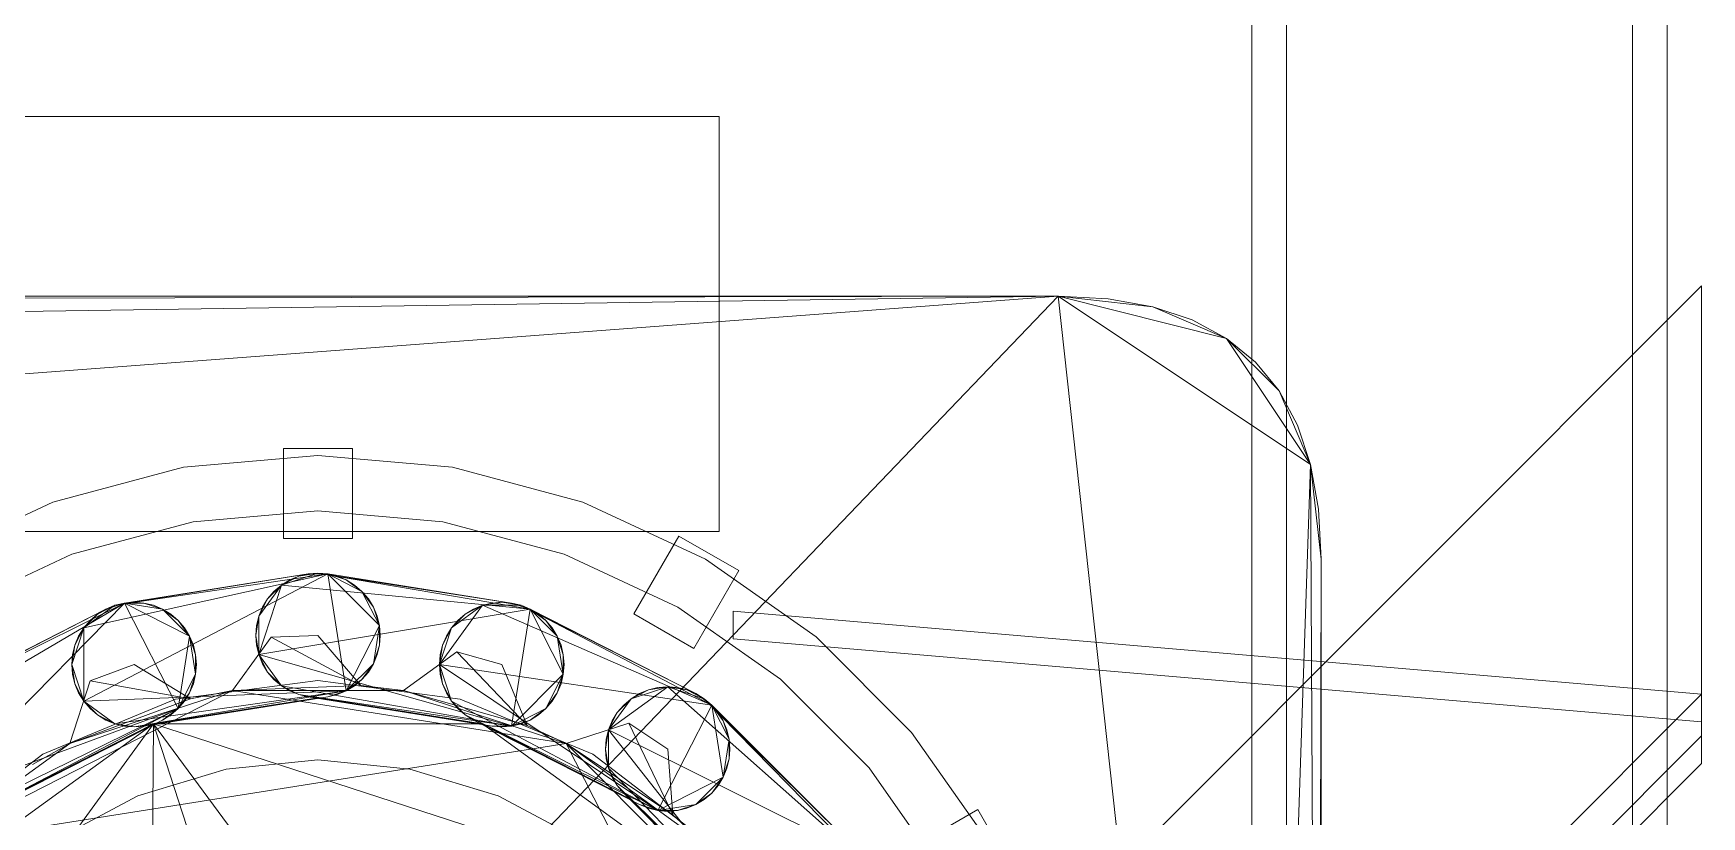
# Model space of a CAD drawing. Header units: millimetres. Extents: x -1970 to 59977, y -50268 to 6837.
# Drawn here: x 58348.1 to 58589.3, y 1706.3 to 1819.5 of the extents above; entities that cross this region are included whole.
import ezdxf

# ---------------------------------------------------------------- set-up
doc = ezdxf.new("R2010")
doc.units = ezdxf.units.MM
doc.layers.add('lateral_secador', color=7, linetype='Continuous', lineweight=0)

msp = doc.modelspace()

# ---------------------------------------------------------------- linework, layer by layer
at = {"layer": 'lateral_secador'}
for p, q in [((58524.253, 2556.5), (58524.253, 20)), ((58529.253, 20), (58529.253, 2556.5)), ((58579.253, 2556.5), (58579.253, 20)), ((58584.253, 20), (58584.253, 2556.5)), ((58331.253, 1807.5), (58447.253, 1807.5)), ((58447.253, 1747.5), (58447.253, 1807.5)), ((58349.253, 1543), (58589.253, 1783)), ((58589.253, 1783), (58589.253, 1714)), ((58247.673, 1762.88), (58496.253, 1781.5)), ((58250.333, 1525.18), (58496.253, 1781.5)), ((58262.872, 1778.08), (58496.253, 1781.5)), ((58275.032, 1781.12), (58496.253, 1781.5)), ((58496.253, 1781.5), (58282.253, 1781.5)), ((58496.253, 1781.5), (58509.933, 1779.98)), ((58503.474, 1781.12), (58496.253, 1781.5)), ((58496.253, 1781.5), (58520.573, 1775.42)), ((58496.253, 1781.5), (58532.733, 1757.18)), ((58496.253, 1781.5), (58524.753, 1521)), ((58509.933, 1779.98), (58503.474, 1781.12)), ((58509.933, 1779.98), (58520.573, 1775.42)), ((58515.634, 1778.08), (58509.933, 1779.98)), ((58520.573, 1775.42), (58515.634, 1778.08)), ((58520.573, 1775.42), (58528.173, 1767.82)), ((58524.753, 1772), (58520.573, 1775.42)), ((58520.573, 1775.42), (58532.733, 1757.18)), ((58528.173, 1767.82), (58524.753, 1772)), ((58528.173, 1767.82), (58532.733, 1757.18)), ((58530.833, 1762.88), (58528.173, 1767.82)), ((58532.733, 1757.18), (58530.833, 1762.88)), ((58389.253, 1758.5), (58369.804, 1756.798)), ((58384.253, 1746.5), (58384.253, 1759.5)), ((58394.253, 1759.5), (58384.253, 1759.5)), ((58408.702, 1756.798), (58389.253, 1758.5)), ((58394.253, 1746.5), (58394.253, 1759.5)), ((58369.804, 1756.798), (58350.947, 1751.746)), ((58427.559, 1751.746), (58408.702, 1756.798)), ((58532.733, 1757.18), (58524.753, 1521)), ((58532.733, 1757.18), (58534.253, 1743.5)), ((58533.872, 1750.72), (58532.733, 1757.18)), ((58532.733, 1757.18), (58533.872, 1542.28)), ((58350.947, 1751.746), (58333.253, 1743.495)), ((58445.253, 1743.495), (58427.559, 1751.746)), ((58534.253, 1743.5), (58533.872, 1750.72)), ((58371.194, 1748.92), (58353.683, 1744.228)), ((58389.253, 1750.5), (58371.194, 1748.92)), ((58407.312, 1748.92), (58389.253, 1750.5)), ((58424.823, 1744.228), (58407.312, 1748.92)), ((58331.253, 1747.5), (58447.253, 1747.5)), ((58384.253, 1746.5), (58394.253, 1746.5)), ((58434.923, 1735.603), (58441.423, 1746.861)), ((58450.083, 1741.861), (58441.423, 1746.861)), ((58353.683, 1744.228), (58337.253, 1736.567)), ((58441.253, 1736.567), (58424.823, 1744.228)), ((58461.245, 1732.297), (58445.253, 1743.495)), ((58534.253, 1743.5), (58533.872, 1542.28)), ((58534.253, 1549.5), (58534.253, 1743.5)), ((58355.396, 1733.581), (58390.661, 1741.389)), ((58355.396, 1723.001), (58390.661, 1741.389)), ((58359.896, 1736.85), (58387.845, 1741.389)), ((58359.896, 1736.85), (58390.661, 1741.389)), ((58387.845, 1741.389), (58361.271, 1737.18)), ((58383.962, 1739.781), (58389.253, 1741.5)), ((58383.962, 1739.781), (58386.472, 1741.059)), ((58386.472, 1741.059), (58385.167, 1740.519)), ((58386.472, 1741.059), (58389.253, 1741.5)), ((58387.845, 1741.389), (58386.472, 1741.059)), ((58389.253, 1741.5), (58387.845, 1741.389)), ((58387.845, 1741.389), (58390.661, 1741.389)), ((58389.253, 1741.5), (58417.235, 1737.18)), ((58390.661, 1741.389), (58389.253, 1741.5)), ((58389.253, 1741.5), (58419.915, 1736.31)), ((58417.235, 1737.18), (58390.661, 1741.389)), ((58390.661, 1741.389), (58393.339, 1740.519)), ((58392.034, 1741.059), (58390.661, 1741.389)), ((58390.661, 1741.389), (58395.616, 1738.864)), ((58390.661, 1741.389), (58398.142, 1733.908)), ((58390.661, 1741.389), (58393.339, 1724.481)), ((58393.339, 1740.519), (58392.034, 1741.059)), ((58443.583, 1730.603), (58450.083, 1741.861)), ((58380.694, 1735.281), (58383.962, 1739.781)), ((58380.694, 1729.719), (58383.962, 1739.781)), ((58381.972, 1737.79), (58383.962, 1739.781)), ((58382.89, 1738.864), (58381.972, 1737.79)), ((58383.962, 1739.781), (58382.89, 1738.864)), ((58385.167, 1740.519), (58383.962, 1739.781)), ((58383.962, 1739.781), (58419.915, 1736.31)), ((58393.339, 1740.519), (58395.616, 1738.864)), ((58394.544, 1739.781), (58393.339, 1740.519)), ((58395.616, 1738.864), (58394.544, 1739.781)), ((58395.616, 1738.864), (58397.272, 1736.586)), ((58396.534, 1737.79), (58395.616, 1738.864)), ((58395.616, 1738.864), (58398.142, 1733.908)), ((58330.144, 1718.857), (58361.271, 1737.18)), ((58333.413, 1723.357), (58361.271, 1737.18)), ((58333.413, 1708.794), (58361.271, 1737.18)), ((58333.413, 1723.357), (58358.591, 1736.31)), ((58358.591, 1736.31), (58334.618, 1724.094)), ((58355.396, 1733.581), (58359.896, 1736.85)), ((58357.388, 1735.572), (58359.896, 1736.85)), ((58358.591, 1736.31), (58357.388, 1735.572)), ((58358.591, 1736.31), (58361.271, 1737.18)), ((58359.896, 1736.85), (58358.591, 1736.31)), ((58361.271, 1737.18), (58359.896, 1736.85)), ((58362.677, 1737.291), (58361.271, 1737.18)), ((58361.271, 1737.18), (58364.085, 1737.18)), ((58361.271, 1737.18), (58366.763, 1736.31)), ((58361.271, 1737.18), (58370.696, 1732.377)), ((58361.271, 1737.18), (58369.042, 1721.927)), ((58364.085, 1737.18), (58362.677, 1737.291)), ((58364.085, 1737.18), (58366.763, 1736.31)), ((58365.458, 1736.85), (58364.085, 1737.18)), ((58366.763, 1736.31), (58365.458, 1736.85)), ((58366.763, 1736.31), (58369.042, 1734.655)), ((58367.968, 1735.572), (58366.763, 1736.31)), ((58366.763, 1736.31), (58370.696, 1732.377)), ((58380.694, 1735.281), (58381.972, 1737.79)), ((58381.233, 1736.586), (58380.694, 1735.281)), ((58380.694, 1729.719), (58419.915, 1736.31)), ((58381.972, 1737.79), (58381.233, 1736.586)), ((58397.272, 1736.586), (58396.534, 1737.79)), ((58397.272, 1736.586), (58398.142, 1733.908)), ((58397.812, 1735.281), (58397.272, 1736.586)), ((58406.829, 1728.291), (58413.048, 1736.85)), ((58408.548, 1733.581), (58413.048, 1736.85)), ((58410.538, 1735.572), (58413.048, 1736.85)), ((58411.743, 1736.31), (58410.538, 1735.572)), ((58413.048, 1736.85), (58411.743, 1736.31)), ((58413.048, 1736.85), (58415.829, 1737.291)), ((58414.421, 1737.18), (58413.048, 1736.85)), ((58413.048, 1736.85), (58418.61, 1736.85)), ((58413.048, 1736.85), (58446.167, 1722.439)), ((58415.829, 1737.291), (58414.421, 1737.18)), ((58415.829, 1737.291), (58418.61, 1736.85)), ((58417.235, 1737.18), (58415.829, 1737.291)), ((58418.61, 1736.85), (58417.235, 1737.18)), ((58417.235, 1737.18), (58419.915, 1736.31)), ((58419.915, 1736.31), (58417.235, 1719.402)), ((58418.61, 1736.85), (58443.888, 1724.094)), ((58419.915, 1736.31), (58418.61, 1736.85)), ((58418.61, 1736.85), (58446.167, 1722.439)), ((58443.888, 1724.094), (58419.915, 1736.31)), ((58419.915, 1736.31), (58422.192, 1734.655)), ((58421.118, 1735.572), (58419.915, 1736.31)), ((58419.915, 1736.31), (58423.847, 1732.377)), ((58419.915, 1736.31), (58424.718, 1726.883)), ((58456.103, 1726.169), (58441.253, 1736.567)), ((58355.396, 1733.581), (58357.388, 1735.572)), ((58356.314, 1734.655), (58355.396, 1733.581)), ((58357.388, 1735.572), (58356.314, 1734.655)), ((58369.042, 1734.655), (58367.968, 1735.572)), ((58369.042, 1734.655), (58370.696, 1732.377)), ((58369.958, 1733.581), (58369.042, 1734.655)), ((58380.253, 1732.5), (58380.694, 1735.281)), ((58380.364, 1733.908), (58380.253, 1732.5)), ((58380.694, 1735.281), (58380.364, 1733.908)), ((58380.694, 1729.719), (58380.694, 1735.281)), ((58398.142, 1733.908), (58393.339, 1724.481)), ((58398.142, 1733.908), (58397.272, 1728.414)), ((58398.142, 1733.908), (58397.812, 1735.281)), ((58398.142, 1733.908), (58398.142, 1731.092)), ((58398.253, 1732.5), (58398.142, 1733.908)), ((58408.548, 1733.581), (58410.538, 1735.572)), ((58409.464, 1734.655), (58408.548, 1733.581)), ((58410.538, 1735.572), (58409.464, 1734.655)), ((58422.192, 1734.655), (58421.118, 1735.572)), ((58422.192, 1734.655), (58423.847, 1732.377)), ((58423.11, 1733.581), (58422.192, 1734.655)), ((58434.923, 1735.603), (58443.583, 1730.603)), ((58449.253, 1736), (58589.253, 1724)), ((58449.253, 1732), (58449.253, 1736)), ((58353.677, 1728.291), (58355.396, 1733.581)), ((58354.118, 1731.072), (58355.396, 1733.581)), ((58354.659, 1732.377), (58354.118, 1731.072)), ((58355.396, 1733.581), (58354.659, 1732.377)), ((58355.396, 1723.001), (58355.396, 1733.581)), ((58370.696, 1732.377), (58369.042, 1721.927)), ((58370.696, 1732.377), (58369.958, 1733.581)), ((58370.696, 1732.377), (58371.567, 1729.699)), ((58371.237, 1731.072), (58370.696, 1732.377)), ((58370.696, 1732.377), (58371.567, 1726.883)), ((58382.505, 1732.235), (58376.896, 1724.527)), ((58380.694, 1729.719), (58380.253, 1732.5)), ((58380.253, 1732.5), (58380.364, 1731.092)), ((58389.253, 1732.5), (58382.505, 1732.235)), ((58382.505, 1732.235), (58395.452, 1725.256)), ((58395.452, 1725.256), (58389.253, 1732.5)), ((58398.142, 1731.092), (58398.253, 1732.5)), ((58406.829, 1728.291), (58408.548, 1733.581)), ((58407.269, 1731.072), (58408.548, 1733.581)), ((58407.81, 1732.377), (58407.269, 1731.072)), ((58408.548, 1733.581), (58407.81, 1732.377)), ((58423.847, 1732.377), (58423.11, 1733.581)), ((58423.847, 1732.377), (58424.718, 1729.699)), ((58424.388, 1731.072), (58423.847, 1732.377)), ((58423.847, 1732.377), (58424.718, 1726.883)), ((58449.253, 1732), (58589.253, 1720)), ((58475.05, 1718.492), (58461.245, 1732.297)), ((58353.677, 1728.291), (58354.118, 1731.072)), ((58353.788, 1729.699), (58353.677, 1728.291)), ((58354.118, 1731.072), (58353.788, 1729.699)), ((58371.567, 1729.699), (58371.237, 1731.072)), ((58371.567, 1729.699), (58371.567, 1726.883)), ((58371.677, 1728.291), (58371.567, 1729.699)), ((58380.364, 1731.092), (58380.694, 1729.719)), ((58381.972, 1727.21), (58380.694, 1729.719)), ((58380.694, 1729.719), (58381.233, 1728.414)), ((58383.962, 1725.219), (58380.694, 1729.719)), ((58417.235, 1719.402), (58380.694, 1729.719)), ((58398.142, 1731.092), (58397.272, 1728.414)), ((58397.272, 1728.414), (58397.812, 1729.719)), ((58397.812, 1729.719), (58398.142, 1731.092)), ((58409.329, 1730.124), (58401.61, 1724.527)), ((58406.829, 1728.291), (58407.269, 1731.072)), ((58406.939, 1729.699), (58406.829, 1728.291)), ((58407.269, 1731.072), (58406.939, 1729.699)), ((58409.329, 1730.124), (58419.485, 1719.486)), ((58415.829, 1728.291), (58409.329, 1730.124)), ((58424.718, 1729.699), (58424.388, 1731.072)), ((58424.718, 1729.699), (58424.718, 1726.883)), ((58424.829, 1728.291), (58424.718, 1729.699)), ((58354.118, 1725.51), (58353.677, 1728.291)), ((58353.677, 1728.291), (58353.788, 1726.883)), ((58355.396, 1723.001), (58353.677, 1728.291)), ((58353.788, 1726.883), (58354.118, 1725.51)), ((58362.677, 1728.291), (58356.343, 1725.954)), ((58370.812, 1723.317), (58362.677, 1728.291)), ((58371.567, 1726.883), (58369.042, 1721.927)), ((58371.567, 1726.883), (58370.696, 1724.205)), ((58371.237, 1725.51), (58371.567, 1726.883)), ((58371.567, 1726.883), (58371.677, 1728.291)), ((58381.233, 1728.414), (58381.972, 1727.21)), ((58383.962, 1725.219), (58381.972, 1727.21)), ((58381.972, 1727.21), (58382.89, 1726.136)), ((58397.272, 1728.414), (58393.339, 1724.481)), ((58397.272, 1728.414), (58395.616, 1726.136)), ((58395.616, 1726.136), (58396.534, 1727.21)), ((58396.534, 1727.21), (58397.272, 1728.414)), ((58407.269, 1725.51), (58406.829, 1728.291)), ((58406.829, 1728.291), (58406.939, 1726.883)), ((58408.548, 1723.001), (58406.829, 1728.291)), ((58438.396, 1707.186), (58406.829, 1728.291)), ((58406.829, 1728.291), (58446.167, 1722.439)), ((58406.939, 1726.883), (58407.269, 1725.51)), ((58419.485, 1719.486), (58415.829, 1728.291)), ((58424.718, 1726.883), (58417.235, 1719.402)), ((58424.718, 1726.883), (58422.192, 1721.927)), ((58424.718, 1726.883), (58423.847, 1724.205)), ((58424.388, 1725.51), (58424.718, 1726.883)), ((58424.718, 1726.883), (58424.829, 1728.291)), ((58333.392, 1702.361), (58376.896, 1724.527)), ((58356.343, 1725.954), (58353.388, 1716.89)), ((58353.388, 1716.89), (58376.896, 1724.527)), ((58355.396, 1723.001), (58354.118, 1725.51)), ((58354.118, 1725.51), (58354.659, 1724.205)), ((58354.659, 1724.205), (58355.396, 1723.001)), ((58393.339, 1724.481), (58355.396, 1723.001)), ((58356.343, 1725.954), (58370.812, 1723.317)), ((58393.339, 1724.481), (58359.896, 1719.731)), ((58393.339, 1724.481), (58362.677, 1719.291)), ((58389.253, 1726), (58368.677, 1723.291)), ((58370.696, 1724.205), (58369.042, 1721.927)), ((58369.958, 1723.001), (58370.696, 1724.205)), ((58370.696, 1724.205), (58371.237, 1725.51)), ((58376.896, 1724.527), (58370.812, 1723.317)), ((58376.896, 1724.527), (58395.452, 1725.256)), ((58376.896, 1724.527), (58401.61, 1724.527)), ((58376.896, 1724.527), (58425.118, 1716.89)), ((58382.89, 1726.136), (58383.962, 1725.219)), ((58386.472, 1723.941), (58383.962, 1725.219)), ((58383.962, 1725.219), (58385.167, 1724.481)), ((58417.235, 1719.402), (58383.962, 1725.219)), ((58385.167, 1724.481), (58386.472, 1723.941)), ((58409.829, 1723.291), (58389.253, 1726)), ((58393.339, 1724.481), (58390.661, 1723.611)), ((58392.034, 1723.941), (58393.339, 1724.481)), ((58395.616, 1726.136), (58393.339, 1724.481)), ((58393.339, 1724.481), (58394.544, 1725.219)), ((58394.544, 1725.219), (58395.616, 1726.136)), ((58401.61, 1724.527), (58395.452, 1725.256)), ((58401.61, 1724.527), (58419.485, 1719.486)), ((58401.61, 1724.527), (58425.118, 1716.89)), ((58408.548, 1723.001), (58407.269, 1725.51)), ((58407.269, 1725.51), (58407.81, 1724.205)), ((58407.81, 1724.205), (58408.548, 1723.001)), ((58423.847, 1724.205), (58422.192, 1721.927)), ((58423.11, 1723.001), (58423.847, 1724.205)), ((58423.847, 1724.205), (58424.388, 1725.51)), ((58431.243, 1718.857), (58439.802, 1725.075)), ((58434.513, 1723.357), (58439.802, 1725.075)), ((58434.513, 1723.357), (58437.021, 1724.635)), ((58437.021, 1724.635), (58435.716, 1724.094)), ((58437.021, 1724.635), (58439.802, 1725.075)), ((58438.396, 1724.965), (58437.021, 1724.635)), ((58439.802, 1725.075), (58438.396, 1724.965)), ((58439.802, 1725.075), (58442.583, 1724.635)), ((58441.21, 1724.965), (58439.802, 1725.075)), ((58439.802, 1725.075), (58445.093, 1723.357)), ((58439.802, 1725.075), (58466.847, 1701.135)), ((58442.583, 1724.635), (58441.21, 1724.965)), ((58442.583, 1724.635), (58445.093, 1723.357)), ((58443.888, 1724.094), (58442.583, 1724.635)), ((58468.922, 1713.35), (58456.103, 1726.169)), ((58369.042, 1721.927), (58333.413, 1708.794)), ((58369.042, 1721.927), (58338.704, 1707.075)), ((58369.042, 1721.927), (58341.485, 1707.516)), ((58589.253, 1724), (58349.253, 1484)), ((58368.677, 1723.291), (58349.503, 1715.349)), ((58353.388, 1716.89), (58370.812, 1723.317)), ((58357.388, 1721.01), (58355.396, 1723.001)), ((58355.396, 1723.001), (58356.314, 1721.927)), ((58359.896, 1719.731), (58355.396, 1723.001)), ((58356.314, 1721.927), (58357.388, 1721.01)), ((58390.661, 1723.611), (58362.677, 1719.291)), ((58364.085, 1719.402), (58390.661, 1723.611)), ((58389.253, 1723.5), (58365.458, 1719.731)), ((58369.042, 1721.927), (58366.763, 1720.272)), ((58367.968, 1721.01), (58369.042, 1721.927)), ((58369.042, 1721.927), (58369.958, 1723.001)), ((58414.421, 1719.402), (58386.472, 1723.941)), ((58386.472, 1723.941), (58387.845, 1723.611)), ((58417.235, 1719.402), (58386.472, 1723.941)), ((58387.845, 1723.611), (58414.421, 1719.402)), ((58413.048, 1719.731), (58389.253, 1723.5)), ((58390.661, 1723.611), (58392.034, 1723.941)), ((58410.538, 1721.01), (58408.548, 1723.001)), ((58408.548, 1723.001), (58409.464, 1721.927)), ((58438.396, 1707.186), (58408.548, 1723.001)), ((58409.464, 1721.927), (58410.538, 1721.01)), ((58429.003, 1715.349), (58409.829, 1723.291)), ((58422.192, 1721.927), (58417.235, 1719.402)), ((58422.192, 1721.927), (58419.915, 1720.272)), ((58421.118, 1721.01), (58422.192, 1721.927)), ((58422.192, 1721.927), (58423.11, 1723.001)), ((58431.243, 1718.857), (58434.513, 1723.357)), ((58432.521, 1721.365), (58434.513, 1723.357)), ((58433.439, 1722.439), (58432.521, 1721.365)), ((58434.513, 1723.357), (58433.439, 1722.439)), ((58435.716, 1724.094), (58434.513, 1723.357)), ((58446.167, 1722.439), (58438.396, 1707.186)), ((58445.093, 1723.357), (58443.888, 1724.094)), ((58443.888, 1724.094), (58446.167, 1722.439)), ((58445.093, 1723.357), (58465.192, 1703.413)), ((58446.167, 1722.439), (58445.093, 1723.357)), ((58445.093, 1723.357), (58466.847, 1701.135)), ((58465.192, 1703.413), (58446.167, 1722.439)), ((58446.167, 1722.439), (58447.821, 1720.161)), ((58447.083, 1721.365), (58446.167, 1722.439)), ((58446.167, 1722.439), (58448.692, 1717.483)), ((58446.167, 1722.439), (58447.821, 1711.99)), ((58589.253, 1718), (58589.253, 1724)), ((58589.253, 1724), (58589.253, 1720)), ((58312.253, 1646.5), (58365.458, 1719.731)), ((58326.958, 1691.76), (58365.458, 1719.731)), ((58366.763, 1720.272), (58341.485, 1707.516)), ((58342.79, 1708.056), (58366.763, 1720.272)), ((58365.458, 1719.731), (58343.993, 1708.794)), ((58359.896, 1719.731), (58357.388, 1721.01)), ((58357.388, 1721.01), (58358.591, 1720.272)), ((58358.591, 1720.272), (58359.896, 1719.731)), ((58362.677, 1719.291), (58359.896, 1719.731)), ((58359.896, 1719.731), (58361.271, 1719.402)), ((58361.271, 1719.402), (58362.677, 1719.291)), ((58362.677, 1719.291), (58364.085, 1719.402)), ((58365.153, 1679.67), (58365.458, 1719.731)), ((58365.458, 1719.731), (58413.048, 1719.731)), ((58365.458, 1719.731), (58451.548, 1691.76)), ((58376.583, 1685.493), (58365.458, 1719.731)), ((58389.253, 1687.5), (58365.458, 1719.731)), ((58366.763, 1720.272), (58367.968, 1721.01)), ((58435.716, 1708.056), (58410.538, 1721.01)), ((58410.538, 1721.01), (58411.743, 1720.272)), ((58438.396, 1707.186), (58410.538, 1721.01)), ((58411.743, 1720.272), (58435.716, 1708.056)), ((58413.048, 1719.731), (58451.548, 1691.76)), ((58434.513, 1708.794), (58413.048, 1719.731)), ((58417.235, 1719.402), (58414.421, 1719.402)), ((58414.421, 1719.402), (58415.829, 1719.291)), ((58415.829, 1719.291), (58417.235, 1719.402)), ((58419.915, 1720.272), (58417.235, 1719.402)), ((58417.235, 1719.402), (58418.61, 1719.731)), ((58418.61, 1719.731), (58419.915, 1720.272)), ((58425.118, 1716.89), (58419.485, 1719.486)), ((58419.915, 1720.272), (58421.118, 1721.01)), ((58434.189, 1719.827), (58425.118, 1716.89)), ((58431.243, 1718.857), (58432.521, 1721.365)), ((58431.784, 1720.161), (58431.243, 1718.857)), ((58432.521, 1721.365), (58431.784, 1720.161)), ((58434.189, 1719.827), (58440.56, 1706.572)), ((58439.802, 1716.075), (58434.189, 1719.827)), ((58447.821, 1720.161), (58447.083, 1721.365)), ((58447.821, 1720.161), (58448.692, 1717.483)), ((58448.362, 1718.857), (58447.821, 1720.161)), ((58589.253, 1718), (58349.253, 1478)), ((58430.802, 1716.075), (58431.243, 1718.857)), ((58430.913, 1717.483), (58430.802, 1716.075)), ((58431.243, 1718.857), (58430.913, 1717.483)), ((58431.243, 1713.294), (58431.243, 1718.857)), ((58454.743, 1689.031), (58431.243, 1718.857)), ((58431.243, 1718.857), (58466.847, 1701.135)), ((58448.692, 1717.483), (58447.821, 1711.99)), ((58448.692, 1717.483), (58448.362, 1718.857)), ((58448.692, 1717.483), (58448.692, 1714.668)), ((58448.802, 1716.075), (58448.692, 1717.483)), ((58486.248, 1702.5), (58475.05, 1718.492)), ((58589.253, 1714), (58589.253, 1718)), ((58349.503, 1715.349), (58333.038, 1702.715)), ((58333.392, 1702.361), (58353.388, 1716.89)), ((58333.392, 1702.361), (58425.118, 1716.89)), ((58353.388, 1716.89), (58347.976, 1713.859)), ((58389.253, 1714.5), (58375.987, 1713.193)), ((58402.519, 1713.193), (58389.253, 1714.5)), ((58425.118, 1716.89), (58440.56, 1706.572)), ((58425.118, 1716.89), (58445.114, 1702.361)), ((58425.118, 1716.89), (58459.642, 1682.365)), ((58425.118, 1716.89), (58467.28, 1634.142)), ((58445.468, 1702.715), (58429.003, 1715.349)), ((58431.243, 1713.294), (58430.802, 1716.075)), ((58430.802, 1716.075), (58430.913, 1714.668)), ((58430.913, 1714.668), (58431.243, 1713.294)), ((58440.56, 1706.572), (58439.802, 1716.075)), ((58448.692, 1714.668), (58447.821, 1711.99)), ((58448.362, 1713.294), (58448.692, 1714.668)), ((58448.692, 1714.668), (58448.802, 1716.075)), ((58589.253, 1714), (58349.253, 1474)), ((58375.987, 1713.193), (58363.23, 1709.324)), ((58415.275, 1709.324), (58402.519, 1713.193)), ((58432.521, 1710.785), (58431.243, 1713.294)), ((58431.243, 1713.294), (58431.784, 1711.99)), ((58454.743, 1689.031), (58431.243, 1713.294)), ((58447.821, 1711.99), (58448.362, 1713.294)), ((58479.32, 1698.5), (58468.922, 1713.35)), ((58431.784, 1711.99), (58432.521, 1710.785)), ((58452.464, 1690.686), (58432.521, 1710.785)), ((58432.521, 1710.785), (58433.439, 1709.712)), ((58454.743, 1689.031), (58432.521, 1710.785)), ((58433.439, 1709.712), (58452.464, 1690.686)), ((58447.821, 1711.99), (58438.396, 1707.186)), ((58447.821, 1711.99), (58443.888, 1708.056)), ((58446.167, 1709.712), (58443.888, 1708.056)), ((58445.093, 1708.794), (58446.167, 1709.712)), ((58447.821, 1711.99), (58446.167, 1709.712)), ((58446.167, 1709.712), (58447.083, 1710.785)), ((58447.083, 1710.785), (58447.821, 1711.99)), ((58363.23, 1709.324), (58351.474, 1703.04)), ((58427.032, 1703.04), (58415.275, 1709.324)), ((58451.548, 1691.76), (58434.513, 1708.794)), ((58438.396, 1707.186), (58435.716, 1708.056)), ((58435.716, 1708.056), (58437.021, 1707.516)), ((58437.021, 1707.516), (58438.396, 1707.186)), ((58443.888, 1708.056), (58438.396, 1707.186)), ((58443.888, 1708.056), (58441.21, 1707.186)), ((58441.21, 1707.186), (58442.583, 1707.516)), ((58442.583, 1707.516), (58443.888, 1708.056)), ((58443.888, 1708.056), (58445.093, 1708.794)), ((58473.356, 1700.83), (58484.614, 1707.33)), ((58489.614, 1698.67), (58484.614, 1707.33)), ((58441.21, 1707.186), (58438.396, 1707.186)), ((58438.396, 1707.186), (58439.802, 1707.075)), ((58439.802, 1707.075), (58441.21, 1707.186)), ((58445.114, 1702.361), (58440.56, 1706.572))]:
    msp.add_line(p, q, dxfattribs=at)

doc.saveas('drawing.dxf')
